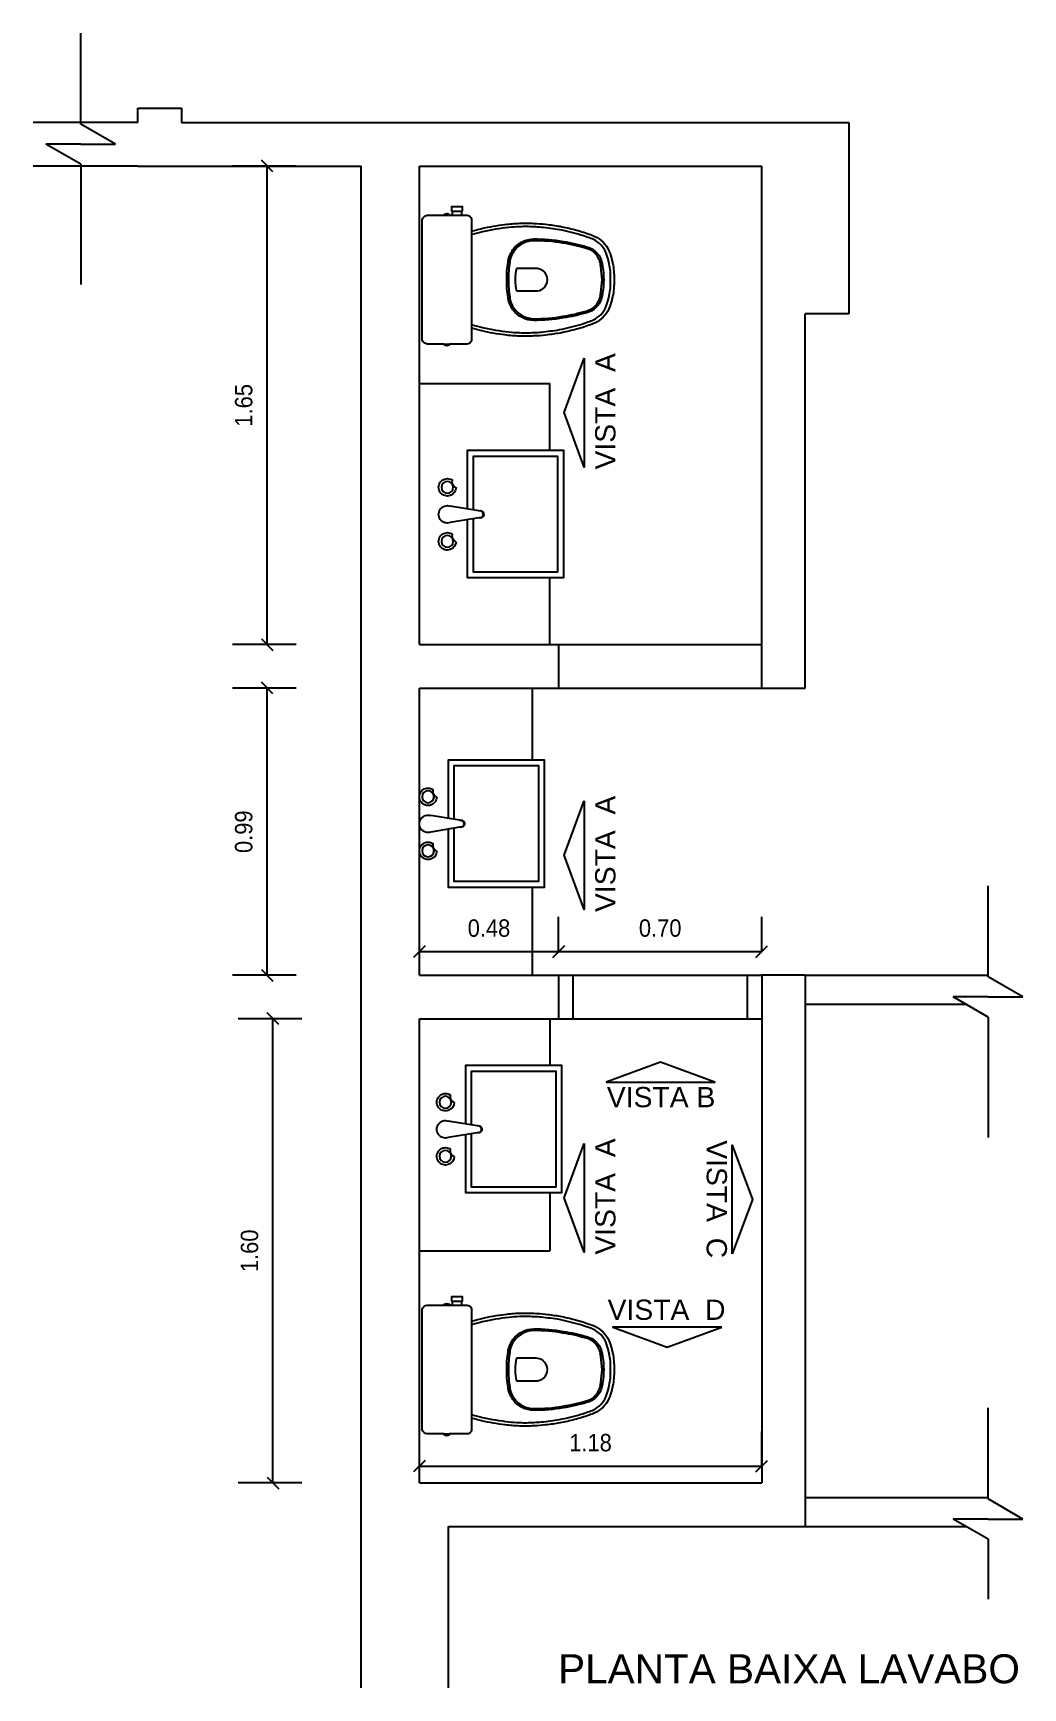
# Model space of a CAD drawing. Header units: millimetres. Extents: x 7034 to 7235, y -465 to -378.
# Drawn here: x 7080.47 to 7083.88, y -448.51 to -442.8 of the extents above; entities that cross this region are included whole.
import ezdxf

# ---------------------------------------------------------------- set-up
doc = ezdxf.new("R2010")
doc.units = ezdxf.units.MM
doc.header["$LTSCALE"] = 0.005
doc.linetypes.add('CONTINUO', pattern=[0])
doc.layers.get('0').update_dxf_attribs({"linetype": 'CONTINUO'})
doc.layers.get('DEFPOINTS').update_dxf_attribs({"linetype": 'CONTINUO', "lineweight": 15})
for name, color, linetype in [('- COTAS', 12, 'Continuous'), ('252', 252, 'Continuous'), ('ARQ-PEITORIAL', 4, 'Continuous'), ('ARQ_ALVENARIA', 6, 'Continuous'), ('ARQ_ESQUADRIA', 5, 'Continuous'), ('ARQ_MOBILIARIO 1', 8, 'Continuous'), ('ARQ_SOLEIRA', 250, 'CONTINUO'), ('NN_COTA', 1, 'Continuous'), ('NN_GESSO', 5, 'Continuous')]:
    doc.layers.add(name, color=color, linetype=linetype)
doc.layers.add('TEXTO', color=7, linetype='Continuous', lineweight=15)
doc.styles.add('ARQ', font='arial.ttf', dxfattribs={"width": 0.9})
doc.styles.add('R80-20', font='simplex.shx', dxfattribs={"height": 0.04})
doc.styles.get("Standard").update_dxf_attribs({"font": 'arial.ttf'})
doc.dimstyles.new('1-40', dxfattribs={"dimtxt": 0.06, "dimasz": 0.04, "dimexe": 0.1195, "dimexo": 0.1, "dimgap": 0.05, "dimtad": 1, "dimzin": 0, "dimdsep": 46, "dimtxsty": 'ARQ', "dimblk": 'OBLIQUE', "dimcen": 0.09, "dimclrd": 1, "dimclre": 1, "dimclrt": 7, "dimadec": 0, "dimazin": 0, "dimtm": 1e-09, "dimtfac": 1, "dimtofl": 0, "dimtmove": 0, "dimatfit": 3, "dimfxl": 0.1, "dimfxlon": 1, "dimtolj": 1, "dimtzin": 0, "dimlwd": -1, "dimlwe": -1, "dimarcsym": 0})

# ---------------------------------------------------------------- blocks, each defined once
blk = doc.blocks.new('seta')
at = {"layer": 'NN_COTA', "transparency": 33554549}
h = blk.add_hatch(dxfattribs=at)
h.set_pattern_fill('ANGLE', color=256)
h.set_pattern_definition([(0, (-0.006, 0.008), (0, 6.985), [5.08, -1.905]), (90, (-0.006, 0.008), (-6.985, 4e-16), [5.08, -1.905])])
h.paths.add_polyline_path([(17.271, -37.7472), (17.5387, -37.846), (17.8064, -37.7472)])
at = {"layer": 'NN_COTA'}
blk.add_lwpolyline([(17.271, -37.7472), (17.8064, -37.7472), (17.5387, -37.846), (17.271, -37.7472)], dxfattribs=at)
blk = doc.blocks.new('cbtorb2')
at = {"layer": '252'}
for p, q in [((-0.01, -0.0904), (-0.0237, -0.0081)), ((0.01, -0.0904), (0.0237, -0.0081)), ((-0.0088, -0.0975), (-0.01, -0.0904)), ((0.0088, -0.0975), (0.01, -0.0904))]:
    blk.add_line(p, q, dxfattribs=at)
for centre in [(-0.0774, 0), (0.0774, 0)]:
    blk.add_circle(centre, 0.017, dxfattribs=at)
for centre, radius, start, end in [((-0.0774, 0), 0.025, 341.1513, 198.8487), ((0, 0), 0.025, 341.1513, 198.8487), ((0.0774, 0), 0.025, 341.1513, 198.8487), ((-0.0774, 0), 0.025, 198.8487, 216.2316), ((-0.0927, -0.0318), 0.0177, 22.7472, 105.6562), ((-0.0774, 0), 0.025, 272.1718, 341.1513), ((0.0774, 0), 0.025, 198.8487, 216.2316), ((0.062, -0.0318), 0.0177, 22.7472, 105.6562), ((0.0774, 0), 0.025, 272.1718, 341.1513), ((0, -0.0938), 0.0106, 161.2845, 18.7155), ((0, -0.0922), 0.0103, 210.8046, 329.1954)]:
    blk.add_arc(centre, radius, start, end, dxfattribs=at)
blk = doc.blocks.new('Baci01p')
for points in [[(0.17, 0), (0.17, 0.205, 0.059373), (0.1695, 0.2098, 0.333509), (0.154, 0.222), (0.1355, 0.222), (0.1045, 0.222), (0.094, 0.222), (0.094, 0.2248, 0.252251), (0.0939, 0.2251, 0.160103), (0.085, 0.228, 0.160103), (0.0761, 0.2251, 0.252251), (0.076, 0.2248), (0.076, 0.222), (0.017, 0.222, 0.327853), (0.0003, 0.2069, 0.087637), (0, 0.2038), (0, 0), (0, -0.2038, 0.087637), (0.0003, -0.2069, 0.327853), (0.017, -0.222), (0.076, -0.222), (0.076, -0.2248, 0.252251), (0.0761, -0.2251, 0.160103), (0.085, -0.228, 0.160103), (0.0939, -0.2251, 0.252251), (0.094, -0.2248), (0.094, -0.222), (0.1045, -0.222), (0.1045, -0.236), (0.102, -0.236), (0.102, -0.252), (0.12, -0.252), (0.138, -0.252), (0.138, -0.236), (0.1355, -0.236), (0.1355, -0.222), (0.154, -0.222, 0.333509), (0.1695, -0.2098, 0.059373), (0.17, -0.205)], [(0.291, 0, 0.041331), (0.2956, -0.0608, 0.129345), (0.3127, -0.1036, 0.234638), (0.385, -0.1405, 0.044666), (0.486, -0.1319, 0.031515), (0.5665, -0.1138, 0.151063), (0.5993, -0.0952, 0.148094), (0.6192, -0.0588, 0.031073), (0.6214, -0.0451, 0.035055), (0.6255, 0, 0.035055), (0.6214, 0.0451, 0.031073), (0.6192, 0.0588, 0.148094), (0.5993, 0.0952, 0.151063), (0.5665, 0.1138, 0.031515), (0.486, 0.1319, 0.044666), (0.385, 0.1405, 0.234638), (0.3127, 0.1036, 0.129345), (0.2956, 0.0608, 0.041331)], [(0.297, 0, -0.041434), (0.3015, 0.06, -0.129651), (0.3175, 0.1, -0.234583), (0.385, 0.1345, -0.044678), (0.485, 0.126, -0.031614), (0.565, 0.108, -0.152477), (0.595, 0.091, -0.148725), (0.6134, 0.0575, -0.031624), (0.6155, 0.0444, -0.035113), (0.6195, 0, -0.035113), (0.6155, -0.0444, -0.031624), (0.6134, -0.0575, -0.148725), (0.595, -0.091, -0.152477), (0.565, -0.108, -0.031614), (0.485, -0.126, -0.044678), (0.385, -0.1345, -0.234583), (0.3175, -0.1, -0.129651), (0.3015, -0.06, -0.041434)], [(0.391, -0.04, 0.164444), (0.415, -0.032, 0.245936), (0.43, 0, 0.245936), (0.415, 0.032, 0.164444), (0.391, 0.04), (0.326, 0.04, 0.108885), (0.326, -0.04)]]:
    blk.add_lwpolyline(points, format="xyb", close=True)
for points in [[(0.076, 0.222), (0.094, 0.222)], [(0.093, 0.2245), (0.085, 0.2245), (0.077, 0.2245)], [(0.076, -0.222), (0.094, -0.222)], [(0.093, -0.2245), (0.085, -0.2245), (0.077, -0.2245)], [(0.1045, -0.222), (0.1355, -0.222)], [(0.1045, -0.236), (0.12, -0.236), (0.1355, -0.236)]]:
    blk.add_lwpolyline(points)
for points in [[(0.17, -0.167, -0.003882), (0.205, -0.1765, 0.024258), (0.285, -0.1905, 0.02486), (0.335, -0.1945, 0.033324), (0.385, -0.194, 0.02486), (0.425, -0.191, 0.012268), (0.475, -0.184, 0.015806), (0.525, -0.1725, 0.026699), (0.575, -0.157, 0.021919), (0.595, -0.1495, 0.174675), (0.6435, -0.1, 0.045452), (0.653, -0.07, 0.022856), (0.6562, -0.0571, 0.041289), (0.6602, -0.0304, 0.052091), (0.6606, -0.0228, 0.04333), (0.661, 0, 0.04333), (0.6606, 0.0228, 0.052091), (0.6602, 0.0304, 0.041289), (0.6562, 0.0571, 0.022856), (0.653, 0.07, 0.045452), (0.6435, 0.1, 0.174675), (0.595, 0.1495, 0.021919), (0.575, 0.157, 0.026699), (0.525, 0.1725, 0.015806), (0.475, 0.184, 0.012268), (0.425, 0.191, 0.02486), (0.385, 0.194, 0.033324), (0.335, 0.1945, 0.02486), (0.285, 0.1905, 0.024258), (0.205, 0.1765, -0.003882), (0.17, 0.167)], [(0.1731, 0.1554, 0.003849), (0.2079, 0.1649, -0.027799), (0.2984, 0.18, -0.018883), (0.3355, 0.1825, -0.033646), (0.3844, 0.182, -0.016781), (0.4106, 0.1805, -0.015438), (0.4729, 0.1722, -0.023716), (0.5465, 0.154, -0.013571), (0.5711, 0.1457, -0.02186), (0.59, 0.1386, -0.173345), (0.6325, 0.0952, -0.045814), (0.6414, 0.067, -0.024058), (0.6444, 0.0546, -0.042614), (0.6482, 0.029, -0.066108), (0.6485, 0.0226, -0.047154), (0.649, 0, -0.047154), (0.6485, -0.0226, -0.066108), (0.6482, -0.029, -0.042614), (0.6444, -0.0546, -0.024058), (0.6414, -0.067, -0.045814), (0.6325, -0.0952, -0.173345), (0.59, -0.1386, -0.02186), (0.5711, -0.1457, -0.013571), (0.5465, -0.154, -0.023716), (0.4729, -0.1722, -0.015438), (0.4106, -0.1805, -0.016781), (0.3844, -0.182, -0.033646), (0.3355, -0.1825, -0.018883), (0.2984, -0.18, -0.027799), (0.2079, -0.1649, 0.003849), (0.1731, -0.1554)]]:
    blk.add_lwpolyline(points, format="xyb")
blk = doc.blocks.new('_OBLIQUE')
at = {"color": 0, "linetype": 'ByBlock'}
blk.add_line((-0.5, -0.5), (0.5, 0.5), dxfattribs=at)
blk = doc.blocks.new('*D85')
at = {"layer": '- COTAS', "color": 1, "transparency": 16777216}
for p, q in [((7081.3952, -446.2004), (7081.1757, -446.2004)), ((7081.2952, -447.8004), (7081.2952, -446.2004)), ((7081.3952, -447.8004), (7081.1757, -447.8004))]:
    blk.add_line(p, q, dxfattribs=at)
at = {"layer": 'DEFPOINTS', "color": 0, "transparency": 16777216}
for p in [(7081.2952, -446.2004), (7081.7996, -446.2004), (7081.7996, -447.8004)]:
    blk.add_point(p, dxfattribs=at)
at = {"layer": '- COTAS', "color": 1, "transparency": 16777216, "xscale": 0.04, "yscale": 0.04, "zscale": 0.04}
for p, rotation in [((7081.2952, -446.2004), 90), ((7081.2952, -447.8004), 270)]:
    blk.add_blockref('_OBLIQUE', p, dxfattribs=dict(at, rotation=rotation))
at = {"layer": '- COTAS', "color": 7, "transparency": 16777216, "insert": (7081.2146, -447.0004), "char_height": 0.06, "attachment_point": 5, "rotation": 90, "style": 'ARQ'}
blk.add_mtext('\\A1;1.60', dxfattribs=at)
blk = doc.blocks.new('*D86')
at = {"layer": '- COTAS', "color": 1, "transparency": 16777216}
for p, q in [((7081.3752, -445.0604), (7081.1557, -445.0604)), ((7081.2752, -446.0504), (7081.2752, -445.0604)), ((7081.3752, -446.0504), (7081.1557, -446.0504))]:
    blk.add_line(p, q, dxfattribs=at)
at = {"layer": 'DEFPOINTS', "color": 0, "transparency": 16777216}
for p in [(7081.2752, -445.0604), (7081.7996, -445.0604), (7081.7996, -446.0504)]:
    blk.add_point(p, dxfattribs=at)
at = {"layer": '- COTAS', "color": 1, "transparency": 16777216, "xscale": 0.04, "yscale": 0.04, "zscale": 0.04}
for p, rotation in [((7081.2752, -445.0604), 90), ((7081.2752, -446.0504), 270)]:
    blk.add_blockref('_OBLIQUE', p, dxfattribs=dict(at, rotation=rotation))
at = {"layer": '- COTAS', "color": 7, "transparency": 16777216, "insert": (7081.1946, -445.5554), "char_height": 0.06, "attachment_point": 5, "rotation": 90, "style": 'ARQ'}
blk.add_mtext('\\A1;0.99', dxfattribs=at)
blk = doc.blocks.new('*D87')
at = {"layer": '- COTAS', "color": 1, "transparency": 16777216}
for p, q in [((7081.3752, -443.2604), (7081.1557, -443.2604)), ((7081.2752, -444.9104), (7081.2752, -443.2604)), ((7081.3752, -444.9104), (7081.1557, -444.9104))]:
    blk.add_line(p, q, dxfattribs=at)
at = {"layer": 'DEFPOINTS', "color": 0, "transparency": 16777216}
for p in [(7081.2752, -443.2604), (7081.7996, -443.2604), (7081.7996, -444.9104)]:
    blk.add_point(p, dxfattribs=at)
at = {"layer": '- COTAS', "color": 1, "transparency": 16777216, "xscale": 0.04, "yscale": 0.04, "zscale": 0.04}
for p, rotation in [((7081.2752, -443.2604), 90), ((7081.2752, -444.9104), 270)]:
    blk.add_blockref('_OBLIQUE', p, dxfattribs=dict(at, rotation=rotation))
at = {"layer": '- COTAS', "color": 7, "transparency": 16777216, "insert": (7081.1946, -444.0854), "char_height": 0.06, "attachment_point": 5, "rotation": 90, "style": 'ARQ'}
blk.add_mtext('\\A1;1.65', dxfattribs=at)
blk = doc.blocks.new('*D88')
at = {"layer": '- COTAS', "color": 1, "transparency": 16777216}
for p, q in [((7081.7996, -445.9686), (7081.7996, -445.8491)), ((7082.2796, -445.9686), (7082.2796, -445.8491)), ((7081.7996, -445.9686), (7082.2796, -445.9686))]:
    blk.add_line(p, q, dxfattribs=at)
at = {"layer": 'DEFPOINTS', "color": 0, "transparency": 16777216}
for p in [(7082.2796, -445.9686), (7081.7996, -446.0504), (7082.2796, -446.0504)]:
    blk.add_point(p, dxfattribs=at)
at = {"layer": '- COTAS', "color": 1, "transparency": 16777216, "xscale": 0.04, "yscale": 0.04, "zscale": 0.04, "rotation": 180}
blk.add_blockref('_OBLIQUE', (7081.7996, -445.9686), dxfattribs=at)
at = {"layer": '- COTAS', "color": 1, "transparency": 16777216, "xscale": 0.04, "yscale": 0.04, "zscale": 0.04}
blk.add_blockref('_OBLIQUE', (7082.2796, -445.9686), dxfattribs=at)
at = {"layer": '- COTAS', "color": 7, "transparency": 16777216, "insert": (7082.0396, -445.888), "char_height": 0.06, "attachment_point": 5, "style": 'ARQ'}
blk.add_mtext('\\A1;0.48', dxfattribs=at)
blk = doc.blocks.new('*D89')
at = {"layer": '- COTAS', "color": 1, "transparency": 16777216}
for p, q in [((7082.2796, -445.9686), (7082.2796, -445.8491)), ((7082.9796, -445.9686), (7082.9796, -445.8491)), ((7082.2796, -445.9686), (7082.9796, -445.9686))]:
    blk.add_line(p, q, dxfattribs=at)
at = {"layer": 'DEFPOINTS', "color": 0, "transparency": 16777216}
for p in [(7082.9796, -445.9686), (7082.2796, -446.0504), (7082.9796, -446.0504)]:
    blk.add_point(p, dxfattribs=at)
at = {"layer": '- COTAS', "color": 1, "transparency": 16777216, "xscale": 0.04, "yscale": 0.04, "zscale": 0.04, "rotation": 180}
blk.add_blockref('_OBLIQUE', (7082.2796, -445.9686), dxfattribs=at)
at = {"layer": '- COTAS', "color": 1, "transparency": 16777216, "xscale": 0.04, "yscale": 0.04, "zscale": 0.04}
blk.add_blockref('_OBLIQUE', (7082.9796, -445.9686), dxfattribs=at)
at = {"layer": '- COTAS', "color": 7, "transparency": 16777216, "insert": (7082.6296, -445.888), "char_height": 0.06, "attachment_point": 5, "style": 'ARQ'}
blk.add_mtext('\\A1;0.70', dxfattribs=at)
blk = doc.blocks.new('*D90')
at = {"layer": '- COTAS', "color": 1, "transparency": 16777216}
for p, q in [((7081.7996, -447.7427), (7081.7996, -447.6232)), ((7082.9796, -447.7427), (7082.9796, -447.6232)), ((7081.7996, -447.7427), (7082.9796, -447.7427))]:
    blk.add_line(p, q, dxfattribs=at)
at = {"layer": 'DEFPOINTS', "color": 0, "transparency": 16777216}
for p in [(7082.9796, -447.7427), (7081.7996, -447.8004), (7082.9796, -447.8004)]:
    blk.add_point(p, dxfattribs=at)
at = {"layer": '- COTAS', "color": 1, "transparency": 16777216, "xscale": 0.04, "yscale": 0.04, "zscale": 0.04, "rotation": 180}
blk.add_blockref('_OBLIQUE', (7081.7996, -447.7427), dxfattribs=at)
at = {"layer": '- COTAS', "color": 1, "transparency": 16777216, "xscale": 0.04, "yscale": 0.04, "zscale": 0.04}
blk.add_blockref('_OBLIQUE', (7082.9796, -447.7427), dxfattribs=at)
at = {"layer": '- COTAS', "color": 7, "transparency": 16777216, "insert": (7082.3896, -447.6621), "char_height": 0.06, "attachment_point": 5, "style": 'ARQ'}
blk.add_mtext('\\A1;1.18', dxfattribs=at)

msp = doc.modelspace()

# ---------------------------------------------------------------- linework, layer by layer
at = {"layer": '252'}
for points in [[(7081.966, -444.4428), (7081.966, -444.2404), (7082.296, -444.2404), (7082.296, -444.6804), (7081.966, -444.6804), (7081.966, -444.4797)], [(7081.986, -444.4461), (7081.986, -444.2604), (7082.276, -444.2604), (7082.276, -444.6604), (7081.986, -444.6604), (7081.986, -444.4764)], [(7081.8997, -445.5097), (7081.8997, -445.3073), (7082.2297, -445.3073), (7082.2297, -445.7473), (7081.8997, -445.7473), (7081.8997, -445.5466)], [(7081.9197, -445.513), (7081.9197, -445.3273), (7082.2097, -445.3273), (7082.2097, -445.7273), (7081.9197, -445.7273), (7081.9197, -445.5433)], [(7081.9596, -446.5628), (7081.9596, -446.3604), (7082.2896, -446.3604), (7082.2896, -446.8004), (7081.9596, -446.8004), (7081.9596, -446.5997)], [(7081.9796, -446.5661), (7081.9796, -446.3804), (7082.2696, -446.3804), (7082.2696, -446.7804), (7081.9796, -446.7804), (7081.9796, -446.5964)]]:
    msp.add_lwpolyline(points, dxfattribs=at)
at = {"layer": 'ARQ-PEITORIAL'}
for p, q in [((7080.6327, -443.1157), (7080.6327, -442.8021)), ((7080.7527, -443.185), (7080.6327, -443.1157)), ((7080.6327, -443.185), (7080.5127, -443.185)), ((7080.6327, -443.2543), (7080.5127, -443.185)), ((7080.6327, -443.185), (7080.7527, -443.185)), ((7080.6327, -443.2543), (7080.6327, -443.6691)), ((7083.7595, -446.0557), (7083.7595, -445.7421)), ((7083.1296, -446.0504), (7083.7595, -446.0504)), ((7083.8795, -446.125), (7083.7595, -446.0557)), ((7083.7595, -446.125), (7083.6395, -446.125)), ((7083.7595, -446.1943), (7083.6395, -446.125)), ((7083.7595, -446.125), (7083.8795, -446.125)), ((7083.1296, -446.1504), (7083.6836, -446.1504)), ((7083.7595, -446.1943), (7083.7595, -446.6091)), ((7083.7595, -447.8557), (7083.7595, -447.5421)), ((7083.1296, -447.8504), (7083.7595, -447.8504)), ((7083.8795, -447.925), (7083.7595, -447.8557)), ((7083.1296, -447.9504), (7083.6836, -447.9504)), ((7083.7595, -447.925), (7083.6395, -447.925)), ((7083.7595, -447.9943), (7083.6395, -447.925)), ((7083.7595, -447.925), (7083.8795, -447.925)), ((7083.7595, -447.9943), (7083.7595, -448.2017))]:
    msp.add_line(p, q, dxfattribs=at)
at = {"layer": 'ARQ_ALVENARIA'}
for p, q in [((7080.8296, -443.1104), (7080.4686, -443.1104)), ((7080.8296, -443.0604), (7080.9796, -443.0604)), ((7080.8296, -443.1104), (7080.8296, -443.0604)), ((7080.9796, -443.0604), (7080.9796, -443.1104)), ((7080.9796, -443.1104), (7083.2796, -443.1104)), ((7083.2796, -443.1104), (7083.2796, -443.7704)), ((7080.8296, -443.2604), (7080.4686, -443.2604)), ((7080.8296, -443.2604), (7081.5996, -443.2604)), ((7081.5996, -448.5072), (7081.5996, -443.2604)), ((7081.7996, -443.2604), (7082.9796, -443.2604)), ((7081.7996, -444.9104), (7081.7996, -443.2604)), ((7082.9796, -445.0604), (7082.9796, -443.2604)), ((7083.1296, -445.0604), (7083.1296, -443.7704)), ((7083.2796, -443.7704), (7083.1296, -443.7704)), ((7081.7996, -444.9104), (7082.2796, -444.9104)), ((7082.2796, -444.9104), (7082.2796, -445.0604)), ((7081.7996, -446.0504), (7081.7996, -445.0604)), ((7081.7996, -445.0604), (7082.2796, -445.0604)), ((7082.9796, -445.0604), (7083.1296, -445.0604)), ((7081.7996, -446.0504), (7082.2796, -446.0504)), ((7081.7996, -446.0504), (7082.2796, -446.0504)), ((7082.2796, -446.0504), (7082.2796, -446.2004)), ((7082.9796, -446.0504), (7082.9796, -447.8004)), ((7083.1296, -446.0504), (7082.9796, -446.0504)), ((7083.1296, -446.0504), (7082.9796, -446.0504)), ((7083.1296, -446.0504), (7083.1296, -447.9504)), ((7081.7996, -447.8004), (7081.7996, -446.2004)), ((7081.7996, -446.2004), (7082.2796, -446.2004)), ((7081.7996, -447.8004), (7082.9796, -447.8004)), ((7081.8996, -447.9504), (7083.1296, -447.9504))]:
    msp.add_line(p, q, dxfattribs=at)
msp.add_lwpolyline([(7081.8996, -448.5072), (7081.8996, -447.9504)], dxfattribs=at)
at = {"layer": 'ARQ_ESQUADRIA'}
for p, q in [((7082.2796, -446.0504), (7082.3296, -446.0504)), ((7082.9296, -446.0504), (7082.9296, -446.2004)), ((7082.9296, -446.0504), (7082.9796, -446.0504)), ((7082.2796, -446.2004), (7082.3296, -446.2004)), ((7082.9296, -446.2004), (7082.9796, -446.2004))]:
    msp.add_line(p, q, dxfattribs=at)
msp.add_lwpolyline([(7082.3296, -446.2004), (7082.3296, -446.0504)], dxfattribs=at)
at = {"layer": 'ARQ_MOBILIARIO 1', "linetype": 'Continuous'}
for p, q in [((7081.7996, -444.0104), (7082.2496, -444.0104)), ((7082.2496, -444.2404), (7082.2496, -444.0104)), ((7082.2496, -444.9104), (7082.2496, -444.6804)), ((7082.1897, -445.3073), (7082.1897, -445.0604)), ((7082.1897, -446.0504), (7082.1897, -445.7473)), ((7082.2496, -446.2004), (7082.2496, -446.3604)), ((7082.2496, -446.8004), (7082.2496, -447.0004)), ((7081.7996, -447.0004), (7082.2496, -447.0004))]:
    msp.add_line(p, q, dxfattribs=at)
at = {"layer": 'ARQ_SOLEIRA'}
for p, q in [((7082.2796, -444.9104), (7082.9796, -444.9104)), ((7082.2796, -445.0604), (7082.9796, -445.0604)), ((7082.2796, -446.0504), (7082.9796, -446.0504)), ((7082.2796, -446.2004), (7082.9796, -446.2004))]:
    msp.add_line(p, q, dxfattribs=at)

# ---------------------------------------------------------------- block references
at = {"layer": '252', "xscale": -1.203670021924481, "yscale": 1.203670021924481, "zscale": 1.203670021924481, "rotation": 90}
for p in [(7081.896, -444.4613), (7081.8297, -445.5281), (7081.8896, -446.5813)]:
    msp.add_blockref('cbtorb2', p, dxfattribs=at)
at = {"layer": 'ARQ_MOBILIARIO 1', "linetype": 'Continuous', "xscale": -1, "rotation": 180}
for p in [(7081.8096, -443.6523), (7081.8096, -447.4098)]:
    msp.add_blockref('Baci01p', p, dxfattribs=at)
at = {"layer": 'NN_GESSO', "yscale": 0.7, "zscale": 0.7}
for p, xscale, rotation in [((7108.7904, -431.8336), 0.7, 270), ((7108.7904, -433.3592), 0.7, 270), ((7070.3538, -472.8417), -0.7, 180), ((7108.7904, -434.5407), 0.7, 270), ((7056.4551, -459.1009), 0.7, 89.99999999999999)]:
    msp.add_blockref('seta', p, dxfattribs=dict(at, xscale=xscale, rotation=rotation))
at = {"layer": 'NN_GESSO', "xscale": -0.7, "yscale": 0.7, "zscale": 0.7}
msp.add_blockref('seta', (7094.9312, -420.8407), dxfattribs=at)

# ---------------------------------------------------------------- texts
at = {"color": 1, "char_height": 0.069827, "width": 0.474358, "attachment_point": 1, "style": 'R80-20'}
for s, insert, rotation in [('\\pi0.03675;{\\fArial|b0|i0|c0|p34;VISTA  A}', (7082.4056, -444.3434), 90), ('\\pi0.03675;{\\fArial|b0|i0|c0|p34;VISTA  A}', (7082.4056, -445.8691), 90), ('\\pi0.03675;{\\fArial|b0|i0|c0|p34;VISTA  A}', (7082.4056, -447.0505), 90), ('\\pi0.03606;{\\fArial|b0|i0|c0|p34;VISTA  C}', (7082.8596, -446.583), 270)]:
    msp.add_mtext(s, dxfattribs=dict(at, insert=insert, rotation=rotation))
for s, insert in [('\\pi0.05297;{\\fArial|b0|i0|c0|p34;VISTA B}', (7082.3928, -446.4355)), ('\\pi0.03672;{\\fArial|b0|i0|c0|p34;VISTA  D}', (7082.4116, -447.1685))]:
    msp.add_mtext(s, dxfattribs=dict(at, insert=insert))
at = {"layer": 'TEXTO', "insert": (7082.2777, -448.3914), "char_height": 0.1, "attachment_point": 1}
msp.add_mtext_dynamic_manual_height_columns('PLANTA BAIXA LAVABO', width=1.63891, gutter_width=12.5, heights=[0], dxfattribs=at)

# ---------------------------------------------------------------- dimensions: what is measured, and where the dimension line sits
at = {"layer": '- COTAS'}
for base, p1, p2, picture, middle in [((7081.2752, -443.2604), (7081.7996, -444.9104), (7081.7996, -443.2604), '*D87', (7081.1946, -444.0854)), ((7081.2752, -445.0604), (7081.7996, -446.0504), (7081.7996, -445.0604), '*D86', (7081.1946, -445.5554)), ((7081.2952, -446.2004), (7081.7996, -447.8004), (7081.7996, -446.2004), '*D85', (7081.2146, -447.0004))]:
    dim = msp.add_linear_dim(base=base, p1=p1, p2=p2, angle=90, dimstyle='1-40', dxfattribs=at)
    dim.commit()
    dim.dimension.update_dxf_attribs({"geometry": picture, "text_midpoint": middle})
for base, p1, p2, picture, middle in [((7082.2796, -445.9686), (7081.7996, -446.0504), (7082.2796, -446.0504), '*D88', (7082.0396, -445.888)), ((7082.9796, -445.9686), (7082.2796, -446.0504), (7082.9796, -446.0504), '*D89', (7082.6296, -445.888)), ((7082.9796, -447.7427), (7081.7996, -447.8004), (7082.9796, -447.8004), '*D90', (7082.3896, -447.6621))]:
    dim = msp.add_linear_dim(base=base, p1=p1, p2=p2, dimstyle='1-40', dxfattribs=at)
    dim.commit()
    dim.dimension.update_dxf_attribs({"geometry": picture, "text_midpoint": middle})

doc.saveas('drawing.dxf')
